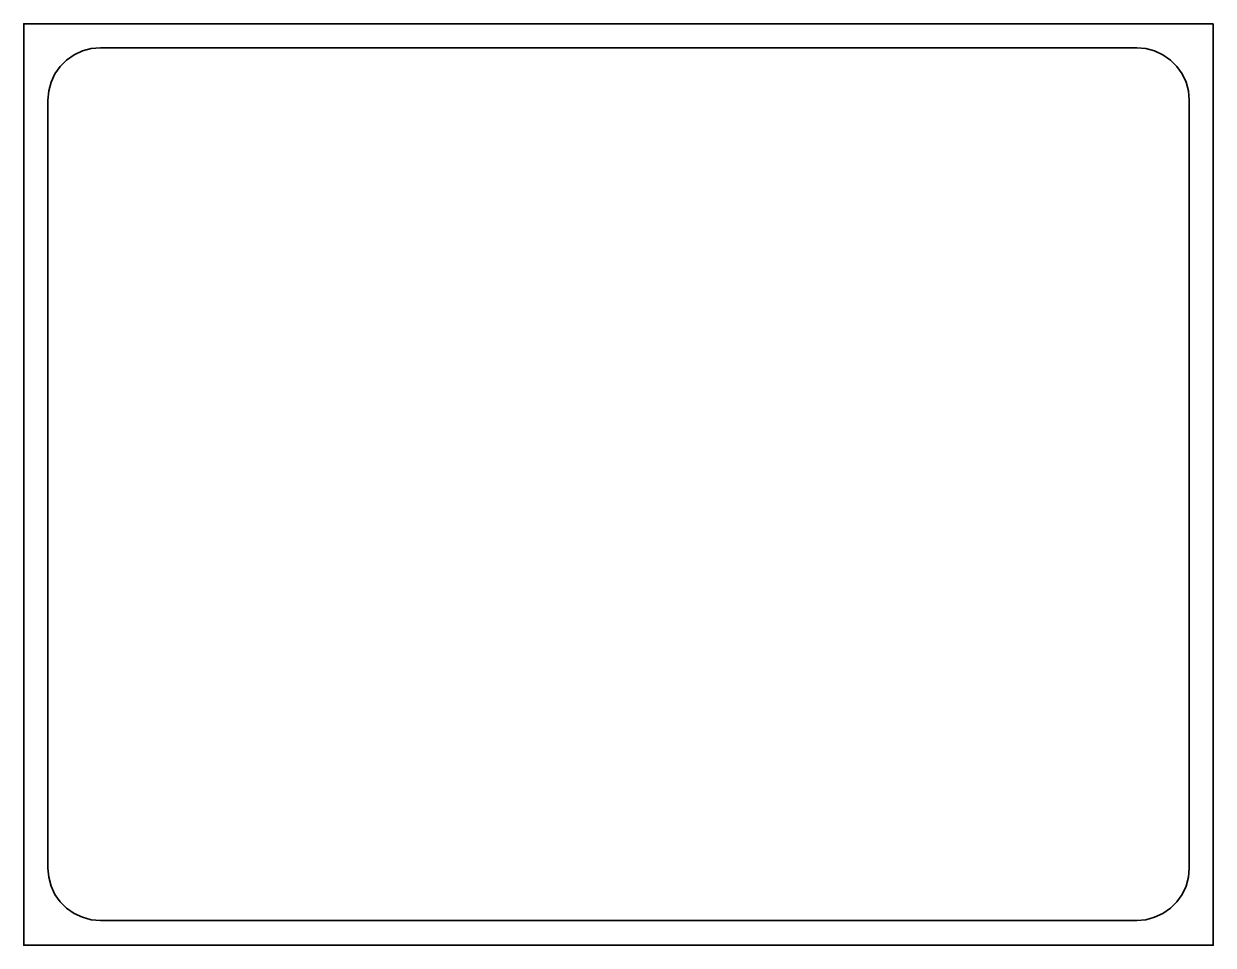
# Model space of a CAD drawing. Header units: millimetres. Extents: x 106 to 354, y 56 to 249.
import ezdxf

# ---------------------------------------------------------------- set-up
doc = ezdxf.new("R2010")
doc.units = ezdxf.units.MM
doc.header["$MEASUREMENT"] = 0
doc.layers.get('0').update_dxf_attribs({"lineweight": 0})
doc.layers.add('Safety', color=7, linetype='Continuous', lineweight=0)

msp = doc.modelspace()

# ---------------------------------------------------------------- linework, layer by layer
at = {"color": 240, "lineweight": 35, "true_color": 0xed2224}
msp.add_lwpolyline([(338.05, 243.58), (339.95, 243.41), (341.79, 242.92), (343.52, 242.11), (345.09, 241.02), (346.44, 239.68), (347.54, 238.12), (348.35, 236.4), (348.84, 234.56), (349.01, 232.67), (349.01, 72.48), (348.84, 70.59), (348.35, 68.75), (347.54, 67.03), (346.44, 65.48), (345.09, 64.13), (343.52, 63.04), (341.79, 62.24), (339.95, 61.74), (338.05, 61.58), (121.98, 61.58), (120.07, 61.74), (118.23, 62.24), (116.5, 63.04), (114.93, 64.13), (113.58, 65.48), (112.48, 67.03), (111.68, 68.75), (111.18, 70.59), (111.01, 72.48), (111.01, 232.67), (111.18, 234.56), (111.68, 236.4), (112.48, 238.12), (113.58, 239.68), (114.93, 241.02), (116.5, 242.11), (118.23, 242.92), (120.07, 243.41), (121.98, 243.58)], close=True, dxfattribs=at)
at = {"layer": 'Safety', "color": 240, "lineweight": 35, "true_color": 0xed2224}
msp.add_lwpolyline([(354.01, 248.58), (105.99, 248.58), (105.99, 56.42), (354.01, 56.42)], close=True, dxfattribs=at)

doc.saveas('drawing.dxf')
